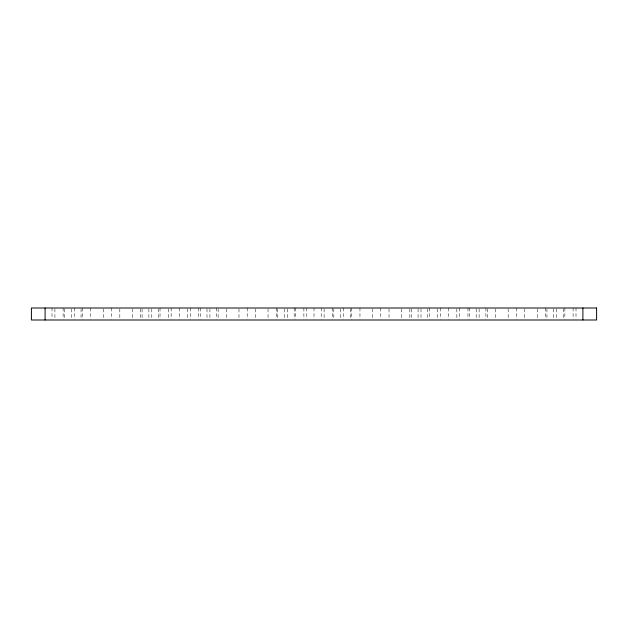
<?xml version="1.0" encoding="UTF-8"?>
<svg xmlns="http://www.w3.org/2000/svg" width="628" height="628" viewBox="0 0 628 628"><rect width="100%" height="100%" fill="white"/><g stroke="black" fill="none" stroke-linecap="round" stroke-linejoin="round"><path stroke-width="0.47" stroke-dasharray="3.14 2.35" d="M576.002 308.003L576.002 319.071M573.097 308.003L573.097 319.071M564.862 308.003L564.862 319.071M563.41 308.929L563.41 319.071M556.628 308.929L556.628 319.071M553.723 308.929L553.723 319.071M546.941 308.929L546.941 319.071M545.489 308.003L545.489 319.071M537.254 308.929L537.254 319.071M524.655 308.929L524.655 319.071M516.42 308.003L516.42 319.071M508.185 308.929L508.185 319.071M495.594 308.929L495.594 319.071M487.359 308.929L487.359 319.071M485.907 308.003L485.907 319.071M479.125 308.929L479.125 319.071M476.212 308.929L476.212 319.071M469.438 308.003L469.438 319.071M467.978 308.003L467.978 319.071M459.743 308.003L459.743 319.071M456.839 308.929L456.839 319.071M448.604 308.003L448.604 319.071M440.369 308.003L440.369 319.071M437.465 308.929L437.465 319.071M429.23 308.003L429.23 319.071M427.778 308.929L427.778 319.071M420.995 308.929L420.995 319.071M418.091 308.929L418.091 319.071M411.309 308.929L411.309 319.071M409.856 308.929L409.856 319.071M401.622 308.929L401.622 319.071M389.022 308.929L389.022 319.071M380.788 308.003L380.788 319.071M372.553 308.929L372.553 319.071M359.962 308.003L359.962 319.071M351.727 308.003L351.727 319.071M350.275 308.929L350.275 319.071M343.492 308.003L343.492 319.071M340.58 308.929L340.58 319.071M333.806 308.929L333.806 319.071M332.345 308.003L332.345 319.071M324.111 308.929L324.111 319.071M321.206 308.003L321.206 319.071M314 308.003L314 319.071M306.794 308.003L306.794 319.071M303.889 308.003L303.889 319.071M295.655 308.003L295.655 319.071M294.194 308.003L294.194 319.071M287.42 308.929L287.42 319.071M284.508 308.929L284.508 319.071M277.725 308.929L277.725 319.071M276.273 308.003L276.273 319.071M268.038 308.929L268.038 319.071M255.447 308.929L255.447 319.071M247.212 308.003L247.212 319.071M238.978 308.929L238.978 319.071M226.378 308.929L226.378 319.071M218.144 308.929L218.144 319.071M216.691 308.003L216.691 319.071M209.909 308.929L209.909 319.071M207.005 308.929L207.005 319.071M200.222 308.003L200.222 319.071M198.77 308.003L198.77 319.071M190.535 308.003L190.535 319.071M187.631 308.929L187.631 319.071M179.396 308.003L179.396 319.071M171.161 308.003L171.161 319.071M168.257 308.929L168.257 319.071M160.022 308.003L160.022 319.071M158.562 308.929L158.562 319.071M151.788 308.929L151.788 319.071M148.875 308.929L148.875 319.071M142.093 308.929L142.093 319.071M140.641 308.929L140.641 319.071M132.406 308.929L132.406 319.071M119.815 308.929L119.815 319.071M111.58 308.003L111.58 319.071M103.345 308.929L103.345 319.071M90.746 308.003L90.746 319.071M82.511 308.003L82.511 319.071M81.059 308.929L81.059 319.071M74.277 308.003L74.277 319.071M71.372 308.929L71.372 319.071M64.59 308.929L64.59 319.071M63.138 308.003L63.138 319.071M54.903 308.929L54.903 319.071M51.998 308.003L51.998 319.071"/><path stroke-width="0.94" d="M582.902 308.003L582.902 319.997M45.098 308.003L45.098 319.997M596.6 308.003L31.4 308.003L31.4 319.997L596.6 319.997L596.6 308.003"/></g></svg>
